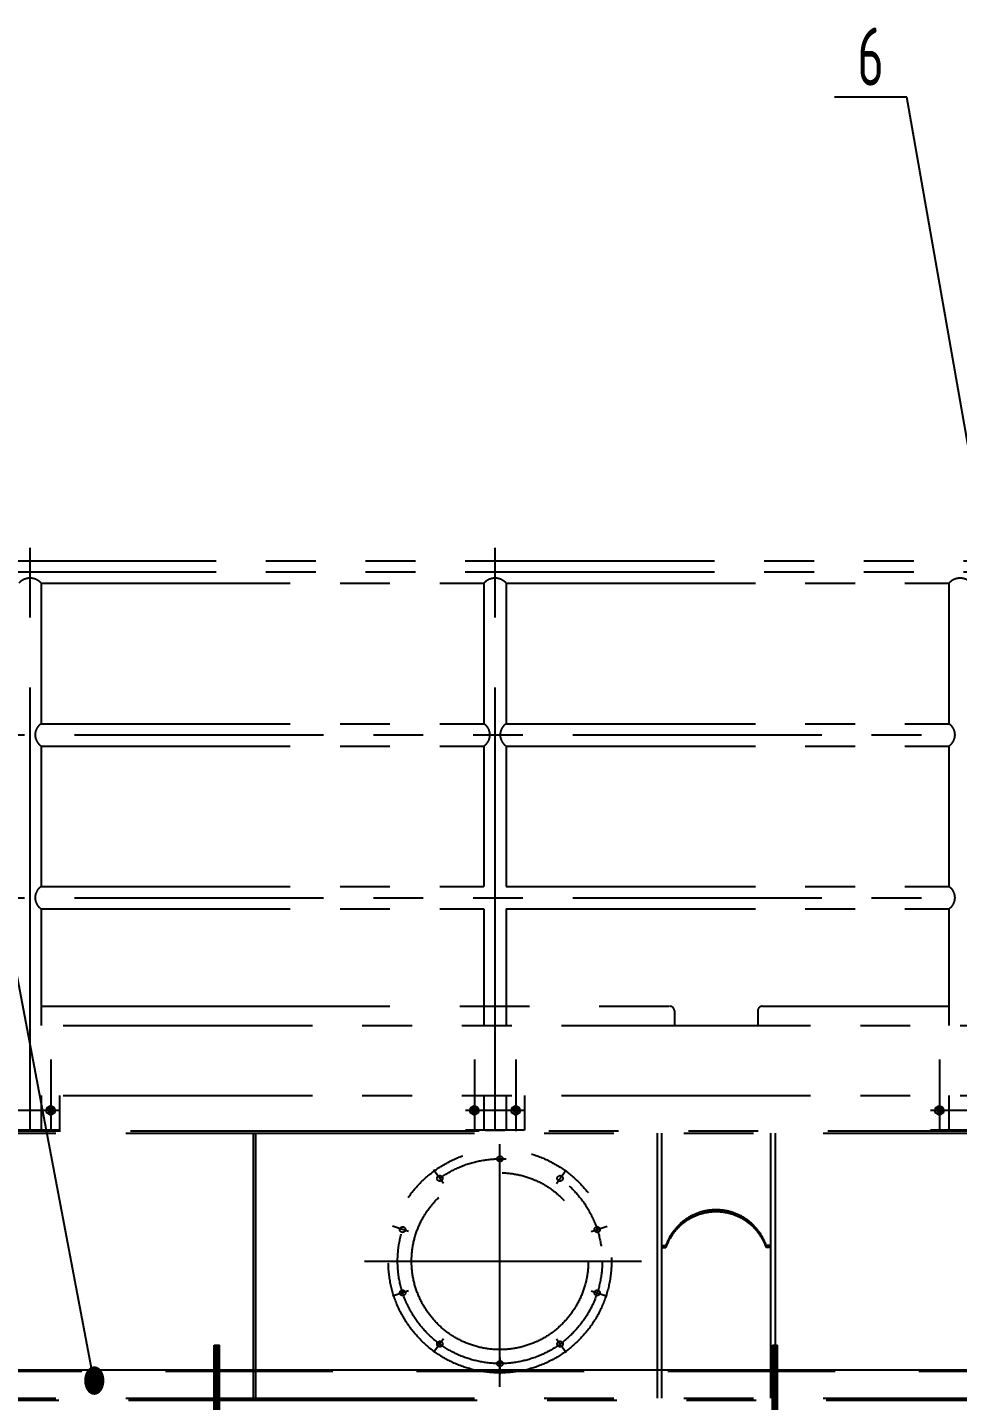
# Model space of a CAD drawing. Header units: millimetres. Extents: x 0 to 25200, y -693 to 17820.
# Drawn here: x 8053 to 10053, y 12545 to 15496 of the extents above; entities that cross this region are included whole.
import ezdxf
from ezdxf.enums import TextEntityAlignment as Align

# ---------------------------------------------------------------- set-up
doc = ezdxf.new("R2010")
doc.units = ezdxf.units.MM
doc.header["$LTSCALE"] = 600
for name, pattern in [('F', [0.75, 0.5, -0.25]), ('G', [2, 1.25, -0.25, 0.25, -0.25]), ('K', [2.5, 1.25, -0.25, 0.25, -0.25, 0.25, -0.25])]:
    doc.linetypes.add(name, pattern=pattern)
for name, color, linetype in [('01', 7, 'Continuous'), ('02', 1, 'Continuous'), ('04', 2, 'F'), ('05', 4, 'G'), ('07', 6, 'K'), ('11', 3, 'Continuous')]:
    doc.layers.add(name, color=color, linetype=linetype)
doc.styles.get("Standard").update_dxf_attribs({"font": 'isocp', "width": 0.707, "bigfont": 'intecad.shx'})

# ---------------------------------------------------------------- blocks, each defined once
blk = doc.blocks.new('HS223')
at = {"layer": '07', "color": 6, "linetype": 'K'}
for p, q in [((38254.5, 37193.2), (38254.5, 38335.7)), ((39254.5, 37193.2), (39254.5, 38335.7)), ((38278.5, 37257.9), (39630.2, 37257.9)), ((39640.2, 37247.9), (39640.2, 37216.3)), ((39819.2, 37247.9), (39819.2, 37216.3)), ((39829.2, 37257.9), (40230.5, 37257.9)), ((38254.5, 36989.2), (38254.5, 37218.3)), ((39254.5, 36989.2), (39254.5, 37218.3)), ((38299, 37143.2), (38299, 36989.2)), ((39210, 37143.2), (39210, 36989.2)), ((39299, 37143.2), (39299, 36989.2)), ((40210, 37143.2), (40210, 36989.2)), ((38278.5, 37066.3), (38278.5, 36991.3)), ((38318, 37066.3), (38318, 36991.3)), ((39230.5, 37066.3), (39230.5, 36991.3)), ((39278.5, 37066.3), (39278.5, 36991.3)), ((39318, 37066.3), (39318, 36991.3)), ((40230.5, 37066.3), (40230.5, 36991.3)), ((38299, 37044.2), (38290, 37039)), ((38290, 37039), (38290, 37034.2)), ((38299, 37044.7), (38299, 37023.7)), ((38308, 37039), (38299, 37044.2)), ((38308, 37034.2), (38308, 37039)), ((39210, 37044.2), (39201, 37039)), ((39201, 37039), (39201, 37034.2)), ((39210, 37044.7), (39210, 37023.7)), ((39219, 37039), (39210, 37044.2)), ((39219, 37034.2), (39219, 37039)), ((39299, 37044.2), (39290, 37039)), ((39290, 37039), (39290, 37034.2)), ((39299, 37044.7), (39299, 37023.7)), ((39308, 37039), (39299, 37044.2)), ((39308, 37034.2), (39308, 37039)), ((40210, 37044.2), (40201, 37039)), ((40201, 37039), (40201, 37034.2)), ((40210, 37044.7), (40210, 37023.7)), ((40219, 37039), (40210, 37044.2)), ((40219, 37034.2), (40219, 37039)), ((38318, 37034.2), (38191, 37034.2)), ((38308.5, 37034.2), (38289.1, 37034.2)), ((38290, 37029.4), (38290, 37034.2)), ((38299, 37024.2), (38290, 37029.4)), ((38308, 37029.4), (38299, 37024.2)), ((38308, 37034.2), (38308, 37029.4)), ((39318, 37034.2), (39191, 37034.2)), ((39219.5, 37034.2), (39200.1, 37034.2)), ((39201, 37029.4), (39201, 37034.2)), ((39210, 37024.2), (39201, 37029.4)), ((39219, 37029.4), (39210, 37024.2)), ((39219, 37034.2), (39219, 37029.4)), ((39308.5, 37034.2), (39289.1, 37034.2)), ((39290, 37029.4), (39290, 37034.2)), ((39299, 37024.2), (39290, 37029.4)), ((39308, 37029.4), (39299, 37024.2)), ((39308, 37034.2), (39308, 37029.4)), ((40318, 37034.2), (40191, 37034.2)), ((40219.5, 37034.2), (40200.1, 37034.2)), ((40201, 37029.4), (40201, 37034.2)), ((40210, 37024.2), (40201, 37029.4)), ((40219, 37029.4), (40210, 37024.2)), ((40219, 37034.2), (40219, 37029.4)), ((36960.2, 36985), (42682.2, 36985)), ((36970.2, 36990), (42672.2, 36990)), ((38318, 36991.3), (38191, 36991.3)), ((38233.3, 36991.3), (38275.6, 36991.3)), ((38734.2, 36985), (38734.2, 36416)), ((38739.2, 36985), (38739.2, 36416)), ((39318, 36991.3), (39191, 36991.3)), ((39233.3, 36991.3), (39275.6, 36991.3)), ((39602.7, 36985), (39602.7, 36416)), ((39612.7, 36985), (39612.7, 36416)), ((39846.7, 36985), (39846.7, 36416)), ((39856.7, 36985), (39856.7, 36416)), ((40318, 36991.3), (40191, 36991.3)), ((40233.3, 36991.3), (40275.6, 36991.3)), ((39264.9, 36440), (39264.9, 36961.5)), ((39264.9, 36916.7), (39264.9, 36952.6)), ((39143.5, 36877.2), (39122.3, 36906.3)), ((39386.4, 36877.2), (39407.5, 36906.3)), ((39068.4, 36773.9), (39034.2, 36785)), ((39461.4, 36773.9), (39495.6, 36785)), ((39612.7, 36744), (39621.7, 36744)), ((39846.7, 36744), (39837.7, 36744)), ((39612.7, 36739.7), (39621.7, 36739.7)), ((39846.7, 36739.7), (39837.7, 36739.7)), ((38973.8, 36710), (39569.4, 36710)), ((39068.4, 36646.2), (39034.2, 36635.1)), ((39461.4, 36646.2), (39495.6, 36635.1)), ((39143.5, 36542.9), (39122.3, 36513.8)), ((39386.4, 36542.9), (39407.5, 36513.8)), ((39264.9, 36503.4), (39264.9, 36467.4)), ((36960.2, 36416), (42662.2, 36416)), ((36966.2, 36411), (42676.2, 36411))]:
    blk.add_line(p, q, dxfattribs=at)
at = {"layer": '07', "color": 6, "linetype": 'K', "ltscale": 0.714286}
for p, q in [((37047.5, 38215.3), (41461.5, 38215.3)), ((37047.5, 38191.3), (41760.4, 38191.3)), ((38278.5, 38167.3), (39230.5, 38167.3)), ((38278.5, 38167.3), (38278.5, 37865.3)), ((39230.5, 38167.3), (39230.5, 37865.3)), ((39278.5, 38167.3), (40230.5, 38167.3)), ((39278.5, 38167.3), (39278.5, 37865.3)), ((40230.5, 38167.3), (40230.5, 37865.3)), ((38278.5, 37865.3), (39230.5, 37865.3)), ((39278.5, 37865.3), (40230.5, 37865.3)), ((37278.5, 37841.3), (41459.7, 37841.3)), ((38278.5, 37817.3), (39230.5, 37817.3)), ((38278.5, 37817.3), (38278.5, 37515.3)), ((38278.5, 37817.3), (38278.5, 37515.3)), ((39230.5, 37817.3), (39230.5, 37515.3)), ((39278.5, 37817.3), (40230.5, 37817.3)), ((39278.5, 37817.3), (39278.5, 37515.3)), ((39278.5, 37817.3), (39278.5, 37515.3)), ((40230.5, 37817.3), (40230.5, 37515.3)), ((38278.5, 37515.3), (39230.5, 37515.3)), ((39278.5, 37515.3), (40230.5, 37515.3)), ((37278.5, 37491.3), (41350.1, 37491.3)), ((38278.5, 37467.3), (39230.5, 37467.3)), ((38278.5, 37467.3), (38278.5, 37216.3)), ((39230.5, 37467.3), (39230.5, 37216.3)), ((39278.5, 37467.3), (40230.5, 37467.3)), ((39278.5, 37467.3), (39278.5, 37216.3)), ((40230.5, 37467.3), (40230.5, 37216.3)), ((37254.5, 37216.3), (41254.5, 37216.3)), ((37254.5, 37066.3), (41254.5, 37066.3))]:
    blk.add_line(p, q, dxfattribs=at)
at = {"layer": '07', "color": 6, "linetype": 'K'}
for centre, radius in [((38299, 37034.2), 4.8), ((39210, 37034.2), 4.8), ((39299, 37034.2), 4.8), ((40210, 37034.2), 4.8), ((39264.9, 36710), 240), ((39264.9, 36710), 220), ((39264.9, 36930), 6), ((39264.9, 36710), 190), ((39135.6, 36888), 6), ((39394.2, 36888), 6), ((39055.7, 36778), 6), ((39474.1, 36778), 6), ((39055.7, 36642), 6), ((39474.1, 36642), 6), ((39135.6, 36532), 6), ((39394.2, 36532), 6), ((39264.9, 36490), 6)]:
    blk.add_circle(centre, radius, dxfattribs=at)
at = {"layer": '07', "color": 6, "linetype": 'K', "ltscale": 0.714286}
for centre, radius, start, end in [((38254.5, 38145.7), 32.3, 41.9789, 138.0211), ((39254.5, 38145.7), 32.3, 41.9789, 138.0211), ((40254.5, 38145.7), 32.3, 41.9789, 138.0211), ((38294.1, 37841.3), 28.7, 123.1749, 236.8251), ((39214.8, 37841.3), 28.7, 303.1749, 56.8251), ((39294.1, 37841.3), 28.7, 123.1749, 236.8251), ((40214.8, 37841.3), 28.7, 303.1749, 56.8251), ((38294.1, 37491.3), 28.7, 123.1749, 236.8251), ((40214.8, 37491.3), 28.7, 303.1749, 56.8251)]:
    blk.add_arc(centre, radius, start, end, dxfattribs=at)
at = {"layer": '07', "color": 6, "linetype": 'K'}
for centre, radius, start, end in [((39630.2, 37247.9), 10, 0, 90), ((39829.2, 37247.9), 10, 90, 180), ((38299, 37034.2), 6, 266.5577, 182.6113), ((39210, 37034.2), 6, 266.5577, 182.6113), ((39299, 37034.2), 6, 266.5577, 182.6113), ((40210, 37034.2), 6, 266.5577, 182.6113), ((39729.7, 36705.8), 114.6, 29.2624, 150.7376), ((39729.7, 36701.5), 114.6, 31.7335, 148.2747), ((39729.7, 36701.5), 114.6, 148.2747, 160.5288), ((39729.7, 36705.8), 114.6, 150.7376, 160.5288), ((39729.7, 36701.5), 114.6, 19.4712, 31.7253), ((39729.7, 36705.8), 114.6, 19.4712, 29.2624)]:
    blk.add_arc(centre, radius, start, end, dxfattribs=at)
blk = doc.blocks.new('FD45')
at = {"layer": '01', "ltscale": 1.2}
for p, q in [((7551.6, 12277.3), (7551.6, 12857.3)), ((7551.6, 12857.3), (7562.6, 12857.3)), ((7555.6, 12277.3), (7555.6, 12857.3)), ((7558.6, 12277.3), (7558.6, 12857.3)), ((7562.6, 12277.3), (7562.6, 12857.3)), ((8751.6, 12277.3), (8751.6, 12857.3)), ((8751.6, 12857.3), (8762.6, 12857.3)), ((8755.6, 12277.3), (8755.6, 12857.3)), ((8758.6, 12277.3), (8758.6, 12857.3)), ((8762.6, 12277.3), (8762.6, 12857.3)), ((6366.6, 12804.3), (11147.6, 12804.3))]:
    blk.add_line(p, q, dxfattribs=at)
at = {"layer": '04', "color": 2, "linetype": 'F', "ltscale": 1.2}
blk.add_line((6366.6, 12801.3), (11147.6, 12801.3), dxfattribs=at)

msp = doc.modelspace()

# ---------------------------------------------------------------- linework, layer by layer
at = {"layer": '02', "ltscale": 1.2}
for p, q in [((8196.409, 12584.637), (7671.544, 15346.169)), ((9943.359, 15346.169), (9788.359, 15346.169)), ((10529.84, 12009.461), (9943.359, 15346.169))]:
    msp.add_line(p, q, dxfattribs=at)

# ---------------------------------------------------------------- block references
at = {"layer": '04', "ltscale": 1.2}
msp.add_blockref('HS223', (-30196.262, -23865.486), dxfattribs=at)
at = {"layer": '05', "ltscale": 1.2}
msp.add_blockref('FD45', (902.846, -193.269), dxfattribs=at)

# ---------------------------------------------------------------- texts
at = {"layer": '02', "ltscale": 1.2, "insert": (8196.409, 12584.637), "char_height": 50, "attachment_point": 5}
msp.add_mtext('{\\fSimSun|b0|i0|c134|p2;●}', dxfattribs=at)
at = {"layer": '11', "ltscale": 1.2, "width": 0.707}
msp.add_text('6', height=125, dxfattribs=at).set_placement((9865.859, 15371.169), align=Align.CENTER)

doc.saveas('drawing.dxf')
